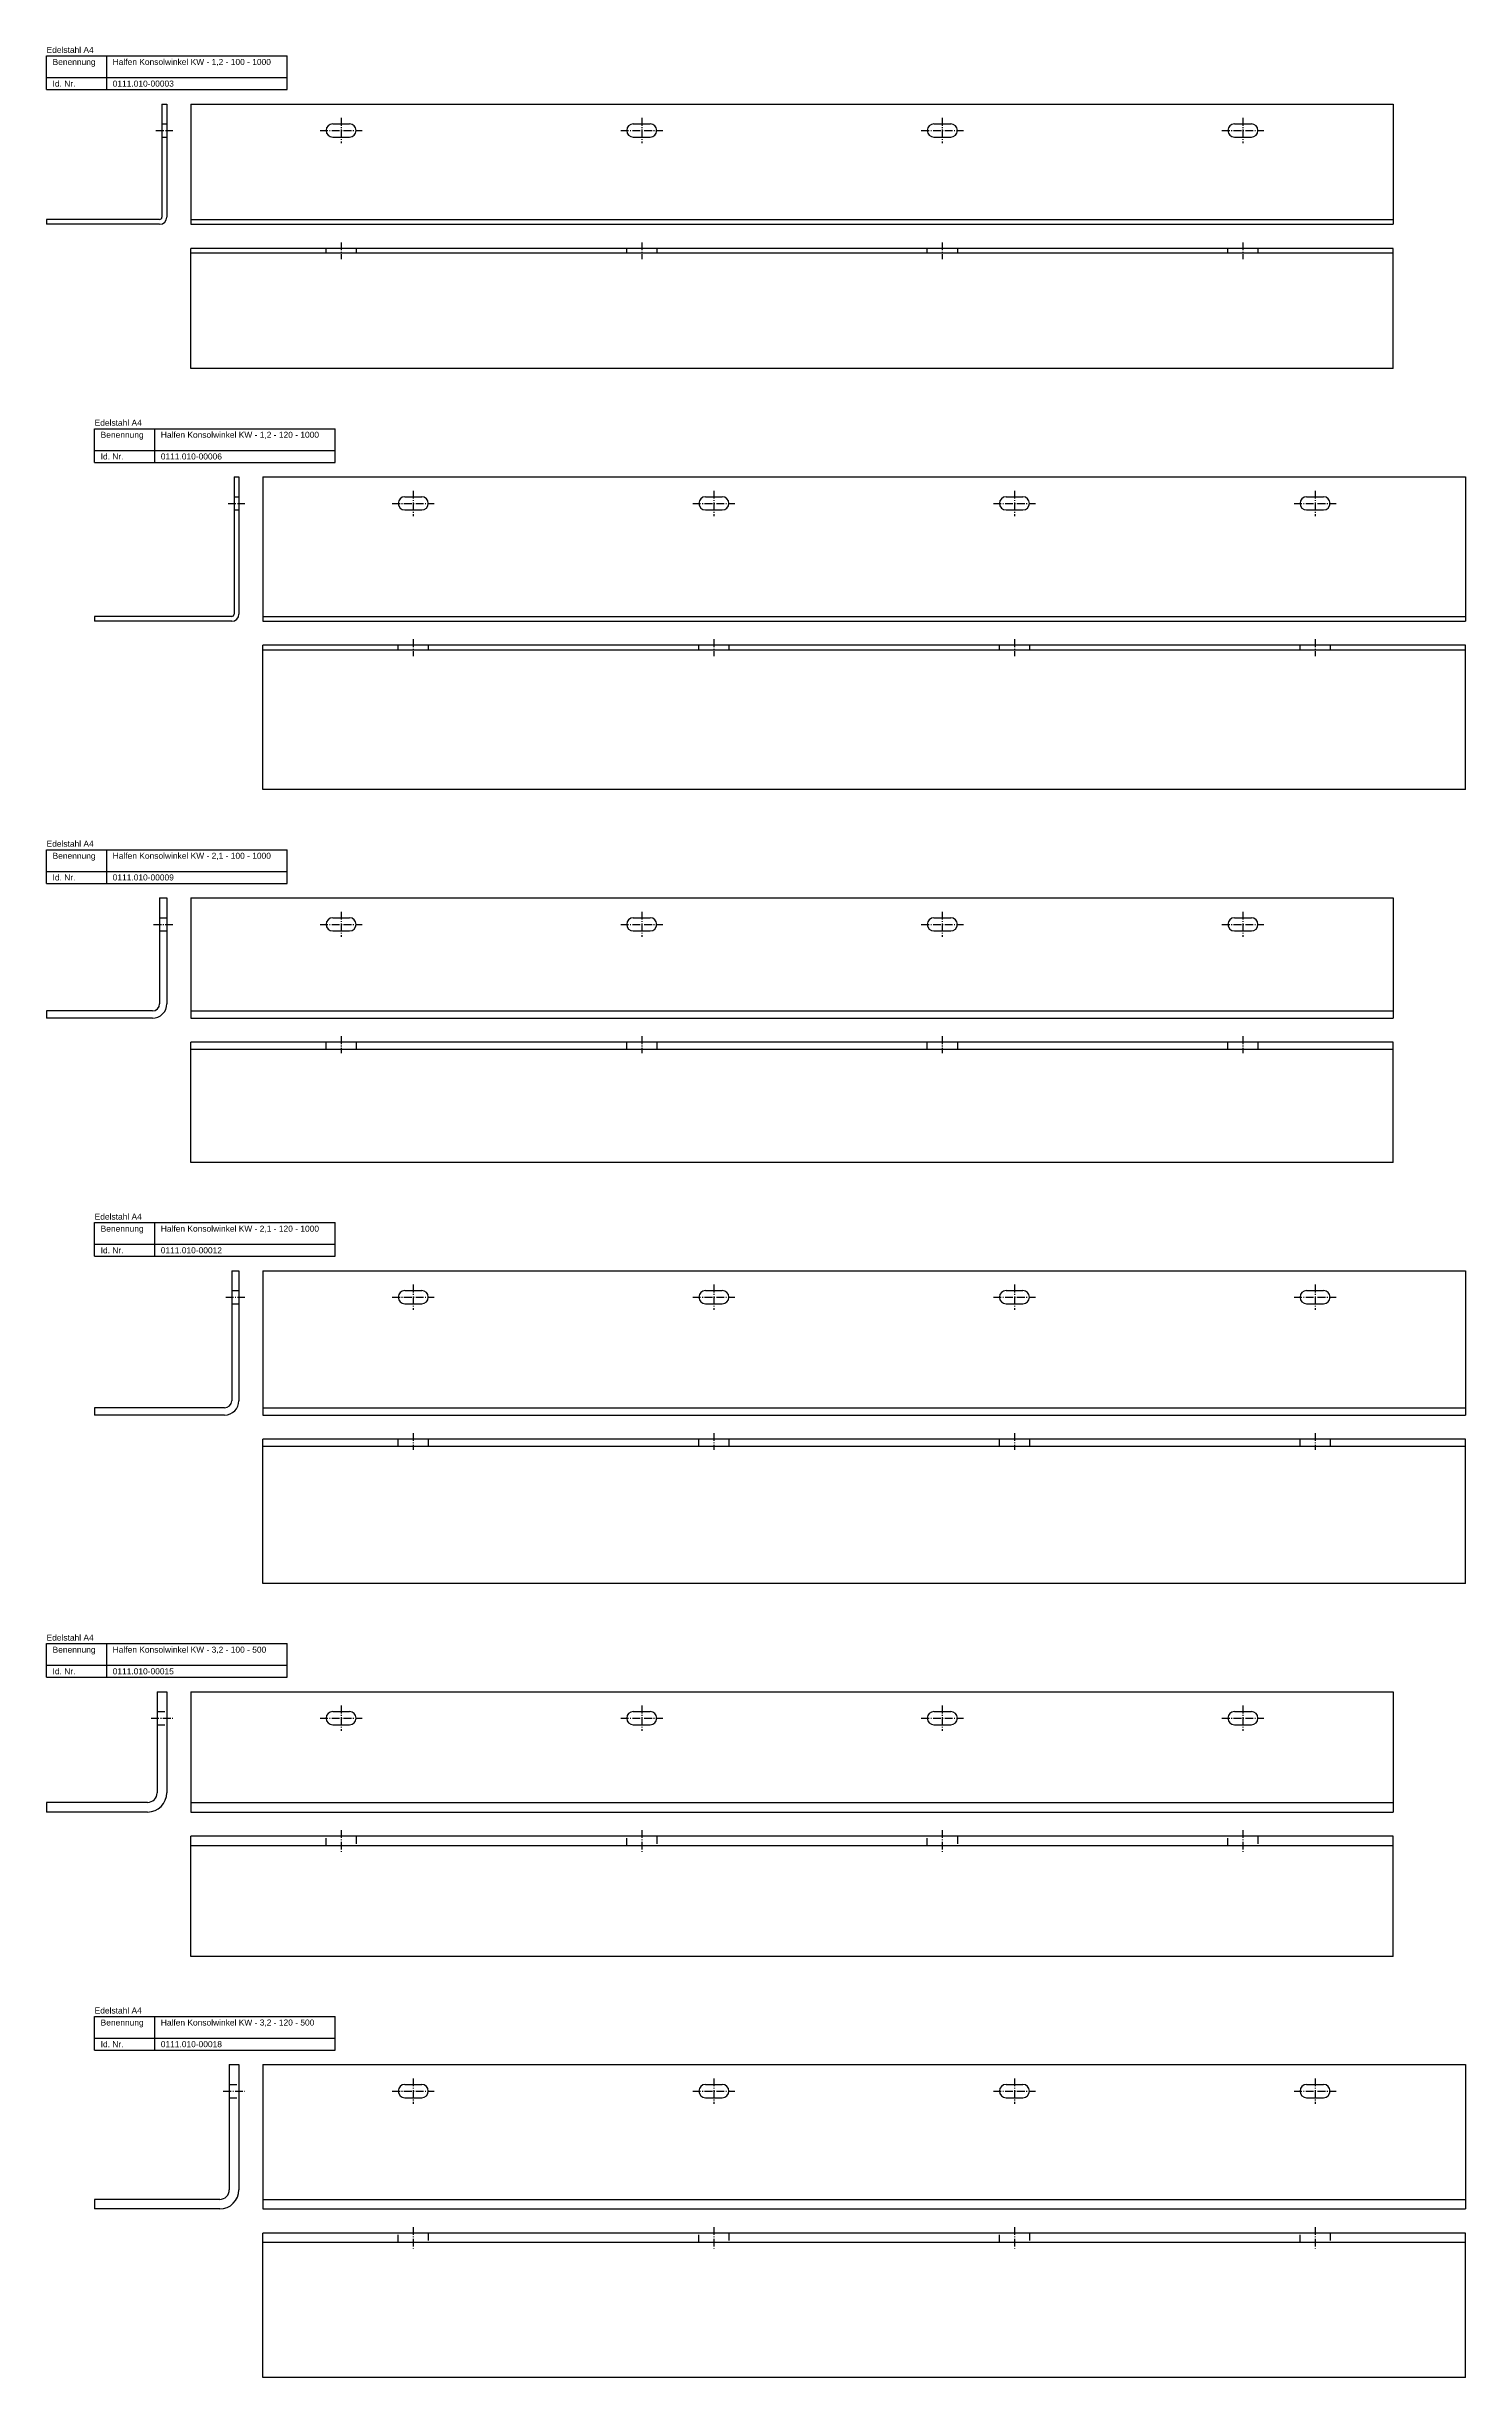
# Model space of a CAD drawing. Header units: millimetres. Extents: x 473 to 3243, y -1069 to 869.
# Drawn here: x 2063 to 3243, y -1069 to 869 of the extents above; entities that cross this region are included whole.
import ezdxf

# ---------------------------------------------------------------- set-up
doc = ezdxf.new("R2010")
doc.units = ezdxf.units.MM
doc.linetypes.add('MITTELLINIE', pattern=[0.977, 0.65, -0.13, 0.067, -0.13])
doc.linetypes.add('VERDECKT', pattern=[9.525, 6.35, -3.175])
doc.layers.add('HALFEN-KONSOLANKER', color=2, linetype='CONTINUOUS')
doc.styles.add('ARIAL50', font='ARIAL.TTF', dxfattribs={"height": 5})

msp = doc.modelspace()

# ---------------------------------------------------------------- linework, layer by layer
at = {"layer": 'HALFEN-KONSOLANKER'}
for p, q in [((2063.1, 860.8), (2263.1, 860.8)), ((2063.1, 832.8), (2063.1, 860.8)), ((2113.1, 832.8), (2113.1, 860.8)), ((2263.1, 832.8), (2263.1, 860.8)), ((2063.1, 842.8), (2263.1, 842.8)), ((2063.1, 832.8), (2263.1, 832.8)), ((2159.1, 820.8), (2159.1, 726.8)), ((2159.1, 820.8), (2163.1, 820.8)), ((2163.1, 820.8), (2163.1, 726.8)), ((2183.1, 820.8), (3183.1, 820.8)), ((2183.1, 820.8), (2183.1, 720.8)), ((3183.1, 820.8), (3183.1, 720.8)), ((2301.1, 804.3), (2315.1, 804.3)), ((2551.1, 804.3), (2565.1, 804.3)), ((2801.1, 804.3), (2815.1, 804.3)), ((3051.1, 804.3), (3065.1, 804.3)), ((2301.1, 793.3), (2315.1, 793.3)), ((2551.1, 793.3), (2565.1, 793.3)), ((2801.1, 793.3), (2815.1, 793.3)), ((3051.1, 793.3), (3065.1, 793.3)), ((2157.1, 724.8), (2063.1, 724.8)), ((2063.1, 724.8), (2063.1, 720.8)), ((2157.1, 720.8), (2063.1, 720.8)), ((2183.1, 724.8), (3183.1, 724.8)), ((2183.1, 720.8), (3183.1, 720.8)), ((3183.1, 700.8), (2183.1, 700.8)), ((2183.1, 600.8), (2183.1, 700.8)), ((3183.1, 600.8), (3183.1, 700.8)), ((3183.1, 696.8), (2183.1, 696.8)), ((3183.1, 600.8), (2183.1, 600.8)), ((2103.1, 522.8), (2103.1, 550.8)), ((2103.1, 550.8), (2303.1, 550.8)), ((2153.1, 522.8), (2153.1, 550.8)), ((2303.1, 522.8), (2303.1, 550.8)), ((2103.1, 532.8), (2303.1, 532.8)), ((2103.1, 522.8), (2303.1, 522.8)), ((2219.1, 510.8), (2219.1, 396.8)), ((2219.1, 510.8), (2223.1, 510.8)), ((2223.1, 510.8), (2223.1, 396.8)), ((2243.1, 510.8), (3243.1, 510.8)), ((2243.1, 510.8), (2243.1, 390.8)), ((3243.1, 510.8), (3243.1, 390.8)), ((2361.1, 494.3), (2375.1, 494.3)), ((2611.1, 494.3), (2625.1, 494.3)), ((2861.1, 494.3), (2875.1, 494.3)), ((3111.1, 494.3), (3125.1, 494.3)), ((2361.1, 483.3), (2375.1, 483.3)), ((2611.1, 483.3), (2625.1, 483.3)), ((2861.1, 483.3), (2875.1, 483.3)), ((3111.1, 483.3), (3125.1, 483.3)), ((2217.1, 394.8), (2103.1, 394.8)), ((2103.1, 394.8), (2103.1, 390.8)), ((2217.1, 390.8), (2103.1, 390.8)), ((2243.1, 394.8), (3243.1, 394.8)), ((2243.1, 390.8), (3243.1, 390.8)), ((3243.1, 370.8), (2243.1, 370.8)), ((2243.1, 250.8), (2243.1, 370.8)), ((3243.1, 250.8), (3243.1, 370.8)), ((3243.1, 366.8), (2243.1, 366.8)), ((3243.1, 250.8), (2243.1, 250.8)), ((2063.1, 200.8), (2263.1, 200.8)), ((2063.1, 172.8), (2063.1, 200.8)), ((2113.1, 172.8), (2113.1, 200.8)), ((2263.1, 172.8), (2263.1, 200.8)), ((2063.1, 182.8), (2263.1, 182.8)), ((2063.1, 172.8), (2263.1, 172.8)), ((2157.1, 160.8), (2157.1, 72.8)), ((2157.1, 160.8), (2163.1, 160.8)), ((2163.1, 160.8), (2163.1, 72.8)), ((2183.1, 160.8), (3183.1, 160.8)), ((2183.1, 160.8), (2183.1, 60.8)), ((3183.1, 160.8), (3183.1, 60.8)), ((2301.1, 144.3), (2315.1, 144.3)), ((2551.1, 144.3), (2565.1, 144.3)), ((2801.1, 144.3), (2815.1, 144.3)), ((3051.1, 144.3), (3065.1, 144.3)), ((2301.1, 133.3), (2315.1, 133.3)), ((2551.1, 133.3), (2565.1, 133.3)), ((2801.1, 133.3), (2815.1, 133.3)), ((3051.1, 133.3), (3065.1, 133.3)), ((2151.1, 66.8), (2063.1, 66.8)), ((2063.1, 66.8), (2063.1, 60.8)), ((2151.1, 60.8), (2063.1, 60.8)), ((2183.1, 66.8), (3183.1, 66.8)), ((2183.1, 60.8), (3183.1, 60.8)), ((3183.1, 40.8), (2183.1, 40.8)), ((2183.1, -59.2), (2183.1, 40.8)), ((3183.1, -59.2), (3183.1, 40.8)), ((3183.1, 34.8), (2183.1, 34.8)), ((3183.1, -59.2), (2183.1, -59.2)), ((2103.1, -109.2), (2303.1, -109.2)), ((2103.1, -137.2), (2103.1, -109.2)), ((2153.1, -137.2), (2153.1, -109.2)), ((2303.1, -137.2), (2303.1, -109.2)), ((2103.1, -127.2), (2303.1, -127.2)), ((2103.1, -137.2), (2303.1, -137.2)), ((2217.1, -149.2), (2217.1, -257.2)), ((2217.1, -149.2), (2223.1, -149.2)), ((2223.1, -149.2), (2223.1, -257.2)), ((2243.1, -149.2), (3243.1, -149.2)), ((2243.1, -149.2), (2243.1, -269.2)), ((3243.1, -149.2), (3243.1, -269.2)), ((2361.1, -165.7), (2375.1, -165.7)), ((2611.1, -165.7), (2625.1, -165.7)), ((2861.1, -165.7), (2875.1, -165.7)), ((3111.1, -165.7), (3125.1, -165.7)), ((2361.1, -176.7), (2375.1, -176.7)), ((2611.1, -176.7), (2625.1, -176.7)), ((2861.1, -176.7), (2875.1, -176.7)), ((3111.1, -176.7), (3125.1, -176.7)), ((2211.1, -263.2), (2103.1, -263.2)), ((2103.1, -263.2), (2103.1, -269.2)), ((2211.1, -269.2), (2103.1, -269.2)), ((2243.1, -263.2), (3243.1, -263.2)), ((2243.1, -269.2), (3243.1, -269.2)), ((3243.1, -289.2), (2243.1, -289.2)), ((2243.1, -409.2), (2243.1, -289.2)), ((3243.1, -409.2), (3243.1, -289.2)), ((3243.1, -295.2), (2243.1, -295.2)), ((3243.1, -409.2), (2243.1, -409.2)), ((2063.1, -459.2), (2263.1, -459.2)), ((2063.1, -487.2), (2063.1, -459.2)), ((2113.1, -487.2), (2113.1, -459.2)), ((2263.1, -487.2), (2263.1, -459.2)), ((2063.1, -477.2), (2263.1, -477.2)), ((2063.1, -487.2), (2263.1, -487.2)), ((2155.1, -499.2), (2163.1, -499.2)), ((2155.1, -499.2), (2155.1, -583.2)), ((2163.1, -499.2), (2163.1, -583.2)), ((2183.1, -499.2), (3183.1, -499.2)), ((2183.1, -499.2), (2183.1, -599.2)), ((3183.1, -499.2), (3183.1, -599.2)), ((2301.1, -515.7), (2315.1, -515.7)), ((2551.1, -515.7), (2565.1, -515.7)), ((2801.1, -515.7), (2815.1, -515.7)), ((3051.1, -515.7), (3065.1, -515.7)), ((2301.1, -526.7), (2315.1, -526.7)), ((2551.1, -526.7), (2565.1, -526.7)), ((2801.1, -526.7), (2815.1, -526.7)), ((3051.1, -526.7), (3065.1, -526.7)), ((2147.1, -591.2), (2063.1, -591.2)), ((2063.1, -591.2), (2063.1, -599.2)), ((2147.1, -599.2), (2063.1, -599.2)), ((2183.1, -591.2), (3183.1, -591.2)), ((2183.1, -599.2), (3183.1, -599.2)), ((3183.1, -619.2), (2183.1, -619.2)), ((2183.1, -719.2), (2183.1, -619.2)), ((3183.1, -719.2), (3183.1, -619.2)), ((3183.1, -627.2), (2183.1, -627.2)), ((3183.1, -719.2), (2183.1, -719.2)), ((2103.1, -769.2), (2303.1, -769.2)), ((2103.1, -797.2), (2103.1, -769.2)), ((2153.1, -797.2), (2153.1, -769.2)), ((2303.1, -797.2), (2303.1, -769.2)), ((2103.1, -787.2), (2303.1, -787.2)), ((2103.1, -797.2), (2303.1, -797.2)), ((2215.1, -809.2), (2215.1, -913.2)), ((2215.1, -809.2), (2223.1, -809.2)), ((2223.1, -809.2), (2223.1, -913.2)), ((2243.1, -809.2), (3243.1, -809.2)), ((2243.1, -809.2), (2243.1, -929.2)), ((3243.1, -809.2), (3243.1, -929.2)), ((2361.1, -825.7), (2375.1, -825.7)), ((2611.1, -825.7), (2625.1, -825.7)), ((2861.1, -825.7), (2875.1, -825.7)), ((3111.1, -825.7), (3125.1, -825.7)), ((2361.1, -836.7), (2375.1, -836.7)), ((2611.1, -836.7), (2625.1, -836.7)), ((2861.1, -836.7), (2875.1, -836.7)), ((3111.1, -836.7), (3125.1, -836.7)), ((2207.1, -921.2), (2103.1, -921.2)), ((2103.1, -921.2), (2103.1, -929.2)), ((2207.1, -929.2), (2103.1, -929.2)), ((2243.1, -921.2), (3243.1, -921.2)), ((2243.1, -929.2), (3243.1, -929.2)), ((3243.1, -949.2), (2243.1, -949.2)), ((2243.1, -1069.2), (2243.1, -949.2)), ((3243.1, -1069.2), (3243.1, -949.2)), ((3243.1, -957.2), (2243.1, -957.2)), ((3243.1, -1069.2), (2243.1, -1069.2))]:
    msp.add_line(p, q, dxfattribs=at)
at = {"layer": 'HALFEN-KONSOLANKER', "color": 1, "linetype": 'MITTELLINIE', "ltscale": 10}
for p, q in [((2154.1, 798.8), (2168.1, 798.8)), ((2290.6, 798.8), (2325.6, 798.8)), ((2308.1, 809.3), (2308.1, 788.3)), ((2540.6, 798.8), (2575.6, 798.8)), ((2558.1, 809.3), (2558.1, 788.3)), ((2790.6, 798.8), (2825.6, 798.8)), ((2808.1, 809.3), (2808.1, 788.3)), ((3040.6, 798.8), (3075.6, 798.8)), ((3058.1, 809.3), (3058.1, 788.3)), ((2308.1, 705.8), (2308.1, 691.8)), ((2558.1, 705.8), (2558.1, 691.8)), ((2808.1, 705.8), (2808.1, 691.8)), ((3058.1, 705.8), (3058.1, 691.8)), ((2214.1, 488.8), (2228.1, 488.8)), ((2350.6, 488.8), (2385.6, 488.8)), ((2368.1, 499.3), (2368.1, 478.3)), ((2600.6, 488.8), (2635.6, 488.8)), ((2618.1, 499.3), (2618.1, 478.3)), ((2850.6, 488.8), (2885.6, 488.8)), ((2868.1, 499.3), (2868.1, 478.3)), ((3100.6, 488.8), (3135.6, 488.8)), ((3118.1, 499.3), (3118.1, 478.3)), ((2368.1, 375.8), (2368.1, 361.8)), ((2618.1, 375.8), (2618.1, 361.8)), ((2868.1, 375.8), (2868.1, 361.8)), ((3118.1, 375.8), (3118.1, 361.8)), ((2152.1, 138.8), (2168.1, 138.8)), ((2290.6, 138.8), (2325.6, 138.8)), ((2308.1, 149.3), (2308.1, 128.3)), ((2540.6, 138.8), (2575.6, 138.8)), ((2558.1, 149.3), (2558.1, 128.3)), ((2790.6, 138.8), (2825.6, 138.8)), ((2808.1, 149.3), (2808.1, 128.3)), ((3040.6, 138.8), (3075.6, 138.8)), ((3058.1, 149.3), (3058.1, 128.3)), ((2308.1, 45.8), (2308.1, 31.8)), ((2558.1, 45.8), (2558.1, 31.8)), ((2808.1, 45.8), (2808.1, 31.8)), ((3058.1, 45.8), (3058.1, 31.8)), ((2212.1, -171.2), (2228.1, -171.2)), ((2350.6, -171.2), (2385.6, -171.2)), ((2368.1, -160.7), (2368.1, -181.7)), ((2600.6, -171.2), (2635.6, -171.2)), ((2618.1, -160.7), (2618.1, -181.7)), ((2850.6, -171.2), (2885.6, -171.2)), ((2868.1, -160.7), (2868.1, -181.7)), ((3100.6, -171.2), (3135.6, -171.2)), ((3118.1, -160.7), (3118.1, -181.7)), ((2368.1, -284.2), (2368.1, -298.2)), ((2618.1, -284.2), (2618.1, -298.2)), ((2868.1, -284.2), (2868.1, -298.2)), ((3118.1, -284.2), (3118.1, -298.2)), ((2150.1, -521.2), (2168.1, -521.2)), ((2290.6, -521.2), (2325.6, -521.2)), ((2308.1, -510.7), (2308.1, -531.7)), ((2540.6, -521.2), (2575.6, -521.2)), ((2558.1, -510.7), (2558.1, -531.7)), ((2790.6, -521.2), (2825.6, -521.2)), ((2808.1, -510.7), (2808.1, -531.7)), ((3040.6, -521.2), (3075.6, -521.2)), ((3058.1, -510.7), (3058.1, -531.7)), ((2308.1, -614.2), (2308.1, -632.2)), ((2558.1, -614.2), (2558.1, -632.2)), ((2808.1, -614.2), (2808.1, -632.2)), ((3058.1, -614.2), (3058.1, -632.2)), ((2210.1, -831.2), (2228.1, -831.2)), ((2350.6, -831.2), (2385.6, -831.2)), ((2368.1, -820.7), (2368.1, -841.7)), ((2600.6, -831.2), (2635.6, -831.2)), ((2618.1, -820.7), (2618.1, -841.7)), ((2850.6, -831.2), (2885.6, -831.2)), ((2868.1, -820.7), (2868.1, -841.7)), ((3100.6, -831.2), (3135.6, -831.2)), ((3118.1, -820.7), (3118.1, -841.7)), ((2368.1, -944.2), (2368.1, -962.2)), ((2618.1, -944.2), (2618.1, -962.2)), ((2868.1, -944.2), (2868.1, -962.2)), ((3118.1, -944.2), (3118.1, -962.2))]:
    msp.add_line(p, q, dxfattribs=at)
at = {"layer": 'HALFEN-KONSOLANKER', "color": 1, "linetype": 'VERDECKT'}
for p, q in [((2159.1, 804.3), (2163.1, 804.3)), ((2159.1, 793.3), (2163.1, 793.3)), ((2295.6, 696.8), (2295.6, 700.8)), ((2320.6, 700.8), (2320.6, 696.8)), ((2545.6, 696.8), (2545.6, 700.8)), ((2570.6, 700.8), (2570.6, 696.8)), ((2795.6, 696.8), (2795.6, 700.8)), ((2820.6, 700.8), (2820.6, 696.8)), ((3045.6, 696.8), (3045.6, 700.8)), ((3070.6, 700.8), (3070.6, 696.8)), ((2219.1, 494.3), (2223.1, 494.3)), ((2219.1, 483.3), (2223.1, 483.3)), ((2355.6, 366.8), (2355.6, 370.8)), ((2380.6, 370.8), (2380.6, 366.8)), ((2605.6, 366.8), (2605.6, 370.8)), ((2630.6, 370.8), (2630.6, 366.8)), ((2855.6, 366.8), (2855.6, 370.8)), ((2880.6, 370.8), (2880.6, 366.8)), ((3105.6, 366.8), (3105.6, 370.8)), ((3130.6, 370.8), (3130.6, 366.8)), ((2157.1, 144.3), (2163.1, 144.3)), ((2157.1, 133.3), (2163.1, 133.3)), ((2295.6, 34.8), (2295.6, 40.8)), ((2320.6, 40.8), (2320.6, 34.8)), ((2545.6, 34.8), (2545.6, 40.8)), ((2570.6, 40.8), (2570.6, 34.8)), ((2795.6, 34.8), (2795.6, 40.8)), ((2820.6, 40.8), (2820.6, 34.8)), ((3045.6, 34.8), (3045.6, 40.8)), ((3070.6, 40.8), (3070.6, 34.8)), ((2217.1, -165.7), (2223.1, -165.7)), ((2217.1, -176.7), (2223.1, -176.7)), ((2355.6, -295.2), (2355.6, -289.2)), ((2380.6, -289.2), (2380.6, -295.2)), ((2605.6, -295.2), (2605.6, -289.2)), ((2630.6, -289.2), (2630.6, -295.2)), ((2855.6, -295.2), (2855.6, -289.2)), ((2880.6, -289.2), (2880.6, -295.2)), ((3105.6, -295.2), (3105.6, -289.2)), ((3130.6, -289.2), (3130.6, -295.2)), ((2155.1, -515.7), (2163.1, -515.7)), ((2155.1, -526.7), (2163.1, -526.7)), ((2295.6, -627.2), (2295.6, -619.2)), ((2320.6, -619.2), (2320.6, -627.2)), ((2545.6, -627.2), (2545.6, -619.2)), ((2570.6, -619.2), (2570.6, -627.2)), ((2795.6, -627.2), (2795.6, -619.2)), ((2820.6, -619.2), (2820.6, -627.2)), ((3045.6, -627.2), (3045.6, -619.2)), ((3070.6, -619.2), (3070.6, -627.2)), ((2215.1, -825.7), (2223.1, -825.7)), ((2215.1, -836.7), (2223.1, -836.7)), ((2355.6, -957.2), (2355.6, -949.2)), ((2380.6, -949.2), (2380.6, -957.2)), ((2605.6, -957.2), (2605.6, -949.2)), ((2630.6, -949.2), (2630.6, -957.2)), ((2855.6, -957.2), (2855.6, -949.2)), ((2880.6, -949.2), (2880.6, -957.2)), ((3105.6, -957.2), (3105.6, -949.2)), ((3130.6, -949.2), (3130.6, -957.2))]:
    msp.add_line(p, q, dxfattribs=at)
at = {"layer": 'HALFEN-KONSOLANKER'}
for centre, radius, start, end in [((2301.1, 798.8), 5.5, 90, 270), ((2315.1, 798.8), 5.5, 270, 90), ((2551.1, 798.8), 5.5, 90, 270), ((2565.1, 798.8), 5.5, 270, 90), ((2801.1, 798.8), 5.5, 90, 270), ((2815.1, 798.8), 5.5, 270, 90), ((3051.1, 798.8), 5.5, 90, 270), ((3065.1, 798.8), 5.5, 270, 90), ((2157.1, 726.8), 6, 270, 0), ((2157.1, 726.8), 2, 270, 0), ((2361.1, 488.8), 5.5, 90, 270), ((2375.1, 488.8), 5.5, 270, 90), ((2611.1, 488.8), 5.5, 90, 270), ((2625.1, 488.8), 5.5, 270, 90), ((2861.1, 488.8), 5.5, 90, 270), ((2875.1, 488.8), 5.5, 270, 90), ((3111.1, 488.8), 5.5, 90, 270), ((3125.1, 488.8), 5.5, 270, 90), ((2217.1, 396.8), 6, 270, 0), ((2217.1, 396.8), 2, 270, 0), ((2301.1, 138.8), 5.5, 90, 270), ((2315.1, 138.8), 5.5, 270, 90), ((2551.1, 138.8), 5.5, 90, 270), ((2565.1, 138.8), 5.5, 270, 90), ((2801.1, 138.8), 5.5, 90, 270), ((2815.1, 138.8), 5.5, 270, 90), ((3051.1, 138.8), 5.5, 90, 270), ((3065.1, 138.8), 5.5, 270, 90), ((2151.1, 72.8), 12, 270, 0), ((2151.1, 72.8), 6, 270, 0), ((2361.1, -171.2), 5.5, 90, 270), ((2375.1, -171.2), 5.5, 270, 90), ((2611.1, -171.2), 5.5, 90, 270), ((2625.1, -171.2), 5.5, 270, 90), ((2861.1, -171.2), 5.5, 90, 270), ((2875.1, -171.2), 5.5, 270, 90), ((3111.1, -171.2), 5.5, 90, 270), ((3125.1, -171.2), 5.5, 270, 90), ((2211.1, -257.2), 6, 270, 0), ((2211.1, -257.2), 12, 270, 0), ((2301.1, -521.2), 5.5, 90, 270), ((2315.1, -521.2), 5.5, 270, 90), ((2551.1, -521.2), 5.5, 90, 270), ((2565.1, -521.2), 5.5, 270, 90), ((2801.1, -521.2), 5.5, 90, 270), ((2815.1, -521.2), 5.5, 270, 90), ((3051.1, -521.2), 5.5, 90, 270), ((3065.1, -521.2), 5.5, 270, 90), ((2147.1, -583.2), 16, 270, 0), ((2147.1, -583.2), 8, 270, 0), ((2361.1, -831.2), 5.5, 90, 270), ((2375.1, -831.2), 5.5, 270, 90), ((2611.1, -831.2), 5.5, 90, 270), ((2625.1, -831.2), 5.5, 270, 90), ((2861.1, -831.2), 5.5, 90, 270), ((2875.1, -831.2), 5.5, 270, 90), ((3111.1, -831.2), 5.5, 90, 270), ((3125.1, -831.2), 5.5, 270, 90), ((2207.1, -913.2), 8, 270, 0), ((2207.1, -913.2), 16, 270, 0)]:
    msp.add_arc(centre, radius, start, end, dxfattribs=at)

# ---------------------------------------------------------------- texts
at = {"layer": 'HALFEN-KONSOLANKER', "style": 'ARIAL50'}
for s, p in [('Edelstahl A4', (2063.1, 863.3)), ('Benennung', (2068.1, 853.3)), ('Halfen Konsolwinkel KW - 1,2 - 100 - 1000', (2118.1, 853.3)), ('Id. Nr.', (2068.1, 835.3)), ('0111.010-00003', (2118.1, 835.3)), ('Edelstahl A4', (2103.1, 553.3)), ('Benennung', (2108.1, 543.3)), ('Halfen Konsolwinkel KW - 1,2 - 120 - 1000', (2158.1, 543.3)), ('Id. Nr.', (2108.1, 525.3)), ('0111.010-00006', (2158.1, 525.3)), ('Edelstahl A4', (2063.1, 203.3)), ('Benennung', (2068.1, 193.3)), ('Halfen Konsolwinkel KW - 2,1 - 100 - 1000', (2118.1, 193.3)), ('Id. Nr.', (2068.1, 175.3)), ('0111.010-00009', (2118.1, 175.3)), ('Edelstahl A4', (2103.1, -106.7)), ('Benennung', (2108.1, -116.7)), ('Halfen Konsolwinkel KW - 2,1 - 120 - 1000', (2158.1, -116.7)), ('Id. Nr.', (2108.1, -134.7)), ('0111.010-00012', (2158.1, -134.7)), ('Edelstahl A4', (2063.1, -456.7)), ('Benennung', (2068.1, -466.7)), ('Halfen Konsolwinkel KW - 3,2 - 100 - 500', (2118.1, -466.7)), ('Id. Nr.', (2068.1, -484.7)), ('0111.010-00015', (2118.1, -484.7)), ('Edelstahl A4', (2103.1, -766.7)), ('Benennung', (2108.1, -776.7)), ('Halfen Konsolwinkel KW - 3,2 - 120 - 500', (2158.1, -776.7)), ('Id. Nr.', (2108.1, -794.7)), ('0111.010-00018', (2158.1, -794.7))]:
    msp.add_text(s, height=5, dxfattribs=at).set_placement(p)

doc.saveas('drawing.dxf')
